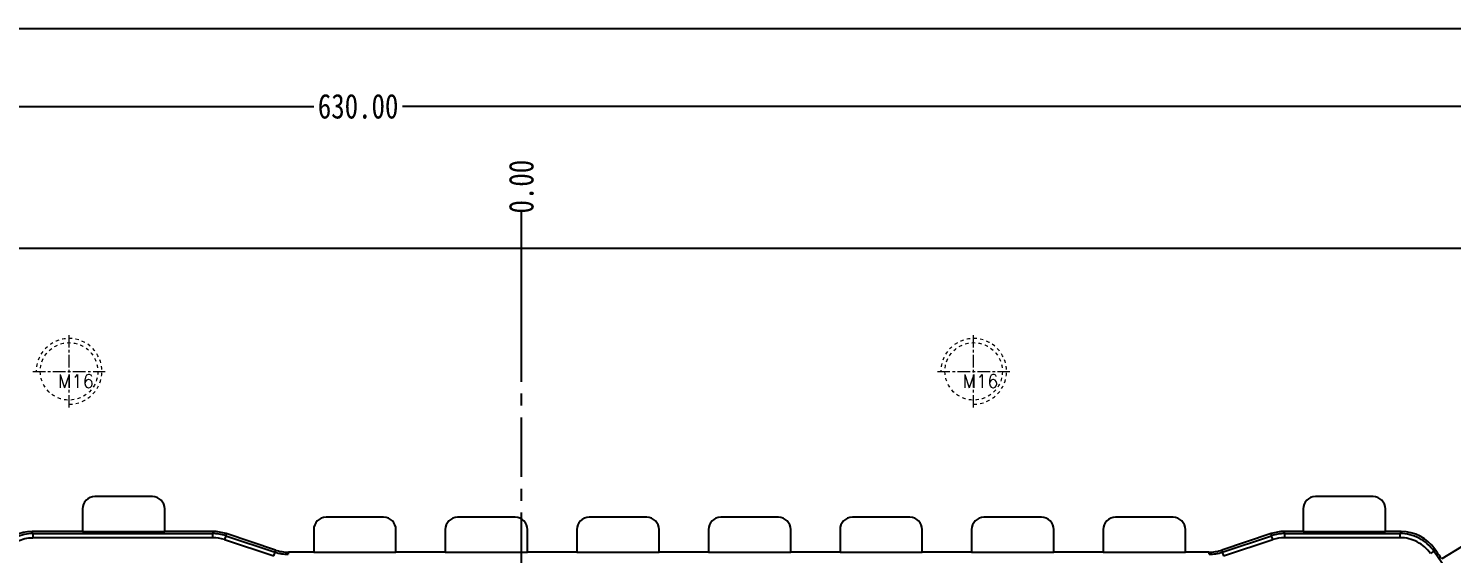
# Model space of a CAD drawing. Header units: millimetres. Extents: x -946 to 3963, y -10008 to 1396.
# Drawn here: x 1653.3 to 1999.4, y -2956.9 to -2829.1 of the extents above; entities that cross this region are included whole.
import ezdxf

# ---------------------------------------------------------------- set-up
doc = ezdxf.new("R2010")
doc.units = ezdxf.units.MM
doc.header["$LTSCALE"] = 16.335
doc.header["$PDMODE"] = 3
doc.header["$PDSIZE"] = 0.3125
doc.linetypes.add('CENTER', pattern=[0.6, 0.375, -0.075, 0.075, -0.075])
doc.linetypes.add('HIDDEN', pattern=[0.2, 0.1, -0.1])
doc.layers.get('0').update_dxf_attribs({"linetype": 'CONTINUOUS'})
doc.layers.get('Defpoints').update_dxf_attribs({"linetype": 'CONTINUOUS'})
doc.layers.add('DEFAULT_2', color=8, linetype='HIDDEN')
doc.layers.add('DIM', color=3, linetype='CONTINUOUS')
doc.layers.add('screw', color=33, linetype='CONTINUOUS', lineweight=13)
doc.styles.get("Standard").update_dxf_attribs({"font": 'txt', "width": 0.8})
doc.styles.add('TXT', font='txt.shx', dxfattribs={"bigfont": 'gbcbig.shx'})
doc.dimstyles.new('11', dxfattribs={"dimtxt": 10, "dimasz": 10, "dimexe": 0, "dimexo": 0, "dimgap": 0, "dimtad": 0, "dimzin": 0, "dimdsep": 46, "dimtxsty": 'Standard', "dimcen": 0, "dimclrd": 4, "dimclre": 4, "dimclrt": 6, "dimazin": 0, "dimtfac": 1, "dimtofl": 0, "dimtmove": 0, "dimatfit": 3, "dimfxl": 0, "dimtolj": 1, "dimtzin": 0, "dimarcsym": 0})

# ---------------------------------------------------------------- blocks, each defined once
blk = doc.blocks.new('*D203')
at = {"layer": 'Defpoints', "color": 0}
for p in [(1458.18, -2848.06), (1458.18, -2954.69), (2088.18, -2954.69)]:
    blk.add_point(p, dxfattribs=at)
at = {"layer": 'DIM', "color": 4, "lineweight": -2}
for p, q in [((1458.18, -2954.69), (1458.18, -2848.06)), ((1460.18, -2848.06), (1722.68, -2848.06)), ((2086.18, -2848.06), (1744.28, -2848.06)), ((2088.18, -2954.69), (2088.18, -2848.06))]:
    blk.add_line(p, q, dxfattribs=at)
at = {"layer": 'DIM', "color": 4}
for points in [[(1460.18, -2847.73), (1460.18, -2848.39), (1458.18, -2848.06)], [(2086.18, -2847.73), (2086.18, -2848.39), (2088.18, -2848.06)]]:
    blk.add_solid(points, dxfattribs=at)
at = {"layer": 'DIM', "color": 6, "insert": (1733.48, -2848.06), "char_height": 6, "attachment_point": 5}
blk.add_mtext('\\A1;630.00', dxfattribs=at)
blk = doc.blocks.new('*D221')
at = {"layer": 'Defpoints', "color": 0}
for p in [(1444.94, -2912.54), (1518.18, -2912.54), (1773.18, -3072.54)]:
    blk.add_point(p, dxfattribs=at)
at = {"layer": 'DIM', "color": 4, "lineweight": -2}
blk.add_line((1518.18, -2912.54), (1444.94, -2912.54), dxfattribs=at)
at = {"layer": 'DIM', "color": 6, "insert": (1434.94, -2912.54), "char_height": 6, "attachment_point": 5}
blk.add_mtext('\\A1;160.00', dxfattribs=at)
blk = doc.blocks.new('*D222')
at = {"layer": 'Defpoints', "color": 0}
for p in [(1518.18, -2873.59), (1518.18, -2908.67), (1773.18, -3072.54)]:
    blk.add_point(p, dxfattribs=at)
at = {"layer": 'DIM', "color": 4, "lineweight": -2}
blk.add_line((1518.18, -2908.67), (1518.18, -2873.59), dxfattribs=at)
at = {"layer": 'DIM', "color": 6, "insert": (1518.18, -2862.39), "char_height": 6, "attachment_point": 5, "rotation": 90}
blk.add_mtext('\\A1;255.00', dxfattribs=at)
blk = doc.blocks.new('*D223')
at = {"layer": 'Defpoints', "color": 0}
for p in [(1547.06, -2873.59), (1547.06, -3057.54), (1773.18, -3072.54)]:
    blk.add_point(p, dxfattribs=at)
at = {"layer": 'DIM', "color": 4, "lineweight": -2}
blk.add_line((1547.06, -3057.54), (1547.06, -2873.59), dxfattribs=at)
at = {"layer": 'DIM', "color": 6, "insert": (1547.06, -2862.39), "char_height": 6, "attachment_point": 5, "rotation": 90}
blk.add_mtext('\\A1;226.13', dxfattribs=at)
blk = doc.blocks.new('*D224')
at = {"layer": 'Defpoints', "color": 0}
for p in [(1581.23, -2873.59), (1581.23, -3057.54), (1773.18, -3072.54)]:
    blk.add_point(p, dxfattribs=at)
at = {"layer": 'DIM', "color": 4, "lineweight": -2}
blk.add_line((1581.23, -3057.54), (1581.23, -2873.59), dxfattribs=at)
at = {"layer": 'DIM', "color": 6, "insert": (1581.23, -2863.19), "char_height": 6, "attachment_point": 5, "rotation": 90}
blk.add_mtext('\\A1;191.96', dxfattribs=at)
blk = doc.blocks.new('*D225')
at = {"layer": 'Defpoints', "color": 0}
for p in [(1773.18, -2873.59), (1773.18, -2908.67), (1773.18, -3072.54)]:
    blk.add_point(p, dxfattribs=at)
at = {"layer": 'DIM', "color": 4, "lineweight": -2}
blk.add_line((1773.18, -2908.67), (1773.18, -2873.59), dxfattribs=at)
at = {"layer": 'DIM', "color": 6, "insert": (1773.18, -2867.59), "char_height": 6, "attachment_point": 5, "rotation": 90}
blk.add_mtext('\\A1;0.00', dxfattribs=at)
blk = doc.blocks.new('*D226')
at = {"layer": 'Defpoints', "color": 0}
for p in [(2028.18, -2873.59), (2028.18, -2910.75), (1773.18, -3072.54)]:
    blk.add_point(p, dxfattribs=at)
at = {"layer": 'DIM', "color": 4, "lineweight": -2}
blk.add_line((2028.18, -2910.75), (2028.18, -2873.59), dxfattribs=at)
at = {"layer": 'DIM', "color": 6, "insert": (2028.18, -2862.39), "char_height": 6, "attachment_point": 5, "rotation": 90}
blk.add_mtext('\\A1;255.00', dxfattribs=at)
blk = doc.blocks.new('*D227')
at = {"layer": 'Defpoints', "color": 0}
for p in [(2039.18, -2912.54), (2096.69, -2912.54), (1773.18, -3072.54)]:
    blk.add_point(p, dxfattribs=at)
at = {"layer": 'DIM', "color": 4, "lineweight": -2}
blk.add_line((2039.18, -2912.54), (2096.69, -2912.54), dxfattribs=at)
at = {"layer": 'DIM', "color": 6, "insert": (2106.69, -2912.54), "char_height": 6, "attachment_point": 5}
blk.add_mtext('\\A1;160.00', dxfattribs=at)
blk = doc.blocks.new('screw_m16_g')
at = {"layer": 'screw', "color": 1, "linetype": 'CENTER', "ltscale": 0.497582}
for p, q in [((0, -8.8), (0, 8.8)), ((-8.8, 0), (8.8, 0))]:
    blk.add_line(p, q, dxfattribs=at)
at = {"layer": 'screw', "color": 33, "linetype": 'HIDDEN', "ltscale": 0.497582}
blk.add_circle((0, 0), 7, dxfattribs=at)
at = {"layer": 'screw', "color": 92, "linetype": 'HIDDEN', "ltscale": 0.497582}
blk.add_arc((0, 0), 8, 270, 180, dxfattribs=at)
at = {"layer": 'screw', "color": 6, "style": 'TXT'}
blk.add_text('M16', height=3.2, dxfattribs=at).set_placement((-2.72, -4))

msp = doc.modelspace()

# ---------------------------------------------------------------- linework, layer by layer
at = {"color": 7, "linetype": 'Continuous'}
for p, q in [((1529.182, -2882.537), (2017.182, -2882.537)), ((1683.455, -2943.009), (1669.455, -2943.009)), ((1980.315, -2943.009), (1966.315, -2943.009)), ((1666.455, -2946.009), (1666.455, -2951.509)), ((1686.455, -2951.509), (1686.455, -2946.009)), ((1739.682, -2948.034), (1725.682, -2948.034)), ((1771.682, -2948.034), (1757.682, -2948.034)), ((1803.682, -2948.034), (1789.682, -2948.034)), ((1835.682, -2948.034), (1821.682, -2948.034)), ((1867.682, -2948.034), (1853.682, -2948.034)), ((1899.682, -2948.034), (1885.682, -2948.034)), ((1931.682, -2948.034), (1917.682, -2948.034)), ((1963.315, -2946.009), (1963.315, -2951.509)), ((1983.315, -2951.509), (1983.315, -2946.009)), ((1654.404, -2952.002), (1654.173, -2951.509)), ((1666.455, -2951.509), (1654.173, -2951.509)), ((1654.404, -2952.002), (1654.404, -2953.006)), ((1654.404, -2952.002), (1698.108, -2952.002)), ((1686.455, -2951.562), (1666.455, -2951.562)), ((1698.188, -2951.509), (1686.455, -2951.509)), ((1698.108, -2952.002), (1698.188, -2951.509)), ((1698.108, -2953.006), (1698.108, -2952.002)), ((1701.362, -2952.024), (1701.282, -2952.517)), ((1713.347, -2956.019), (1701.362, -2952.024)), ((1722.682, -2951.034), (1722.682, -2956.534)), ((1742.682, -2956.534), (1742.682, -2951.034)), ((1754.682, -2951.034), (1754.682, -2956.534)), ((1774.682, -2956.534), (1774.682, -2951.034)), ((1786.682, -2951.034), (1786.682, -2956.534)), ((1806.682, -2956.534), (1806.682, -2951.034)), ((1818.682, -2951.034), (1818.682, -2956.534)), ((1838.682, -2956.534), (1838.682, -2951.034)), ((1850.682, -2951.034), (1850.682, -2956.534)), ((1870.682, -2956.534), (1870.682, -2951.034)), ((1882.682, -2951.034), (1882.682, -2956.534)), ((1902.682, -2956.534), (1902.682, -2951.034)), ((1914.682, -2951.034), (1914.682, -2956.534)), ((1934.682, -2956.534), (1934.682, -2951.034)), ((1955.552, -2952.024), (1943.567, -2956.019)), ((1955.632, -2952.517), (1955.552, -2952.024)), ((1963.315, -2951.509), (1958.725, -2951.509)), ((1958.725, -2951.509), (1958.805, -2952.002)), ((1958.805, -2952.002), (1986.887, -2952.002)), ((1958.805, -2952.002), (1958.805, -2953.006)), ((1983.315, -2951.562), (1963.315, -2951.562)), ((1987.143, -2951.509), (1983.315, -2951.509)), ((1987.143, -2951.509), (1986.887, -2952.002)), ((1986.887, -2953.006), (1986.887, -2952.002)), ((1698.108, -2953.006), (1654.404, -2953.006)), ((1701.282, -2952.517), (1700.965, -2953.469)), ((1700.965, -2953.469), (1712.949, -2957.464)), ((1701.282, -2952.517), (1713.267, -2956.512)), ((1943.647, -2956.512), (1955.632, -2952.517)), ((1943.964, -2957.464), (1955.949, -2953.469)), ((1955.949, -2953.469), (1955.632, -2952.517)), ((1986.887, -2953.006), (1958.805, -2953.006)), ((2001.833, -2955.274), (1997.014, -2958.187)), ((1712.949, -2957.464), (1713.267, -2956.512)), ((1713.267, -2956.512), (1713.347, -2956.019)), ((1716.52, -2956.534), (1716.44, -2957.027)), ((1722.682, -2956.534), (1716.52, -2956.534)), ((1742.682, -2956.587), (1722.682, -2956.587)), ((1754.682, -2956.534), (1742.682, -2956.534)), ((1774.682, -2956.587), (1754.682, -2956.587)), ((1786.682, -2956.534), (1774.682, -2956.534)), ((1806.682, -2956.587), (1786.682, -2956.587)), ((1818.682, -2956.534), (1806.682, -2956.534)), ((1838.682, -2956.587), (1818.682, -2956.587)), ((1850.682, -2956.534), (1838.682, -2956.534)), ((1870.682, -2956.587), (1850.682, -2956.587)), ((1882.682, -2956.534), (1870.682, -2956.534)), ((1902.682, -2956.587), (1882.682, -2956.587)), ((1914.682, -2956.534), (1902.682, -2956.534)), ((1934.682, -2956.587), (1914.682, -2956.587)), ((1940.393, -2956.534), (1934.682, -2956.534)), ((1940.473, -2957.027), (1940.393, -2956.534)), ((1943.567, -2956.019), (1943.647, -2956.512)), ((1943.647, -2956.512), (1943.964, -2957.464)), ((1995.117, -2956.294), (1994.294, -2956.869)), ((1995.117, -2956.294), (1995.364, -2955.789))]:
    msp.add_line(p, q, dxfattribs=at)
at = {"color": 1, "linetype": 'CENTER', "ltscale": 2.363516}
msp.add_line((1773.182, -3262.537), (1773.182, -2882.537), dxfattribs=at)
msp.add_lwpolyline([(1206.569, -2829.095), (2176.984, -2829.095), (2176.984, -3394.328), (1206.569, -3394.328)], close=True)
at = {"color": 7, "linetype": 'Continuous'}
for centre, radius, start, end in [((1669.455, -2946.009), 3, 90, 180), ((1683.455, -2946.009), 3, 0, 90), ((1966.315, -2946.009), 3, 90, 180), ((1980.315, -2946.009), 3, 0, 90), ((1725.682, -2951.034), 3, 90, 180), ((1739.682, -2951.034), 3, 0, 90), ((1757.682, -2951.034), 3, 90, 180), ((1771.682, -2951.034), 3, 0, 90), ((1789.682, -2951.034), 3, 90, 180), ((1803.682, -2951.034), 3, 0, 90), ((1821.682, -2951.034), 3, 90, 180), ((1835.682, -2951.034), 3, 0, 90), ((1853.682, -2951.034), 3, 90, 180), ((1867.682, -2951.034), 3, 0, 90), ((1885.682, -2951.034), 3, 90, 180), ((1899.682, -2951.034), 3, 0, 90), ((1917.682, -2951.034), 3, 90, 180), ((1931.682, -2951.034), 3, 0, 90), ((1654.173, -2961.544), 10.035, 89.99628, 140.18045), ((1698.097, -2962.105), 10.103, 71.62681, 89.93825), ((1958.816, -2962.105), 10.103, 90.06175, 108.37319), ((1987.144, -2961.544), 10.035, 34.99622, 90.00505), ((1698.106, -2962.053), 9.047, 71.58099, 89.98406), ((1958.808, -2962.053), 9.047, 90.01594, 108.41901), ((1716.45, -2946.929), 10.098, 251.62181, 269.94324), ((1940.463, -2946.929), 10.098, 270.05676, 288.37819), ((1850.061, -3057.537), 176.894, 325.08661, 34.91339), ((1850.061, -3057.537), 177.386, 34.06115, 35.00139)]:
    msp.add_arc(centre, radius, start, end, dxfattribs=at)
for centre, major_axis in [((1698.184, -2961.573), (1.612, 9.934)), ((1958.73, -2961.573), (-1.612, 9.934)), ((1716.525, -2946.471), (-1.612, -9.934)), ((1940.389, -2946.471), (1.612, -9.934))]:
    msp.add_ellipse(centre, major_axis=major_axis, ratio=0.9985935, start_param=-0.1606529, end_param=0.1606529, dxfattribs=at)
for points, knots in [([(1654.404, -2952.002), (1652.977, -2952.002), (1650.098, -2952.635), (1647.739, -2954.402), (1646.809, -2955.478)], [0, 0, 0, 0, 0.5009427, 1, 1, 1, 1]), ([(1995.117, -2956.294), (1994.204, -2954.988), (1991.703, -2952.799), (1988.477, -2952.002), (1986.887, -2952.002)], [0, 0, 0, 0, 0.5004077, 1, 1, 1, 1]), ([(1647.458, -2956.264), (1648.306, -2955.266), (1650.44, -2953.587), (1653.095, -2953.019), (1654.404, -2953.006)], [0, 0, 0, 0, 0.5, 1, 1, 1, 1]), ([(1994.294, -2956.869), (1993.876, -2956.28), (1992.905, -2955.191), (1991.097, -2953.965), (1989.057, -2953.184), (1987.608, -2953.011), (1986.887, -2953.006)], [0, 0, 0, 0, 0.2500037, 0.5000005, 0.749997, 1, 1, 1, 1])]:
    msp.add_open_spline(points, degree=3, knots=knots, dxfattribs=at)
at = {"layer": 'DEFAULT_2', "color": 8, "linetype": 'HIDDEN'}
for p, q in [((1666.455, -2951.509), (1666.455, -2951.562)), ((1686.455, -2951.509), (1686.455, -2951.562)), ((1963.315, -2951.509), (1963.315, -2951.562)), ((1983.315, -2951.509), (1983.315, -2951.562)), ((1722.682, -2956.534), (1722.682, -2956.587)), ((1742.682, -2956.534), (1742.682, -2956.587)), ((1754.682, -2956.534), (1754.682, -2956.587)), ((1774.682, -2956.534), (1774.682, -2956.587)), ((1786.682, -2956.534), (1786.682, -2956.587)), ((1806.682, -2956.534), (1806.682, -2956.587)), ((1818.682, -2956.534), (1818.682, -2956.587)), ((1838.682, -2956.534), (1838.682, -2956.587)), ((1850.682, -2956.534), (1850.682, -2956.587)), ((1870.682, -2956.534), (1870.682, -2956.587)), ((1882.682, -2956.534), (1882.682, -2956.587)), ((1902.682, -2956.534), (1902.682, -2956.587)), ((1914.682, -2956.534), (1914.682, -2956.587)), ((1934.682, -2956.534), (1934.682, -2956.587))]:
    msp.add_line(p, q, dxfattribs=at)

# ---------------------------------------------------------------- block references
at = {"layer": 'screw'}
for p in [(1663.182, -2912.537), (1883.182, -2912.537)]:
    msp.add_blockref('screw_m16_g', p, dxfattribs=at)

# ---------------------------------------------------------------- dimensions: what is measured, and where the dimension line sits
at = {"layer": 'DIM'}
dim = msp.add_linear_dim(base=(1458.182, -2848.059), p1=(2088.182, -2954.69), p2=(1458.182, -2954.69), dimstyle='11', override={"dimtxt": 6, "dimasz": 2}, dxfattribs=at)
dim.commit()
dim.dimension.update_dxf_attribs({"geometry": '*D203', "text_midpoint": (1733.475, -2848.059), "dimtype": 160})
for feature_location, offset, dtype, origin, picture, middle in [((1518.182, -2908.672), (0, 35.084), 1, (1773.182, -3072.537), '*D222', (1518.182, -2862.388)), ((1547.056771881, -3057.53695203), (0, 183.94916968), 1, (1773.181771881, -3072.537106506), '*D223', (1547.056771881, -2862.38778235)), ((1581.226771881, -3057.53695203), (0, 183.94916968), 1, (1773.181771881, -3072.537106506), '*D224', (1581.226771881, -2863.18778235)), ((2028.182, -2910.755), (0, 37.167), 1, (1773.182, -3072.537), '*D226', (2028.182, -2862.388)), ((1773.181771881, -2908.672129528), (0, 35.084347178), 1, (1773.181771881, -3072.537106506), '*D225', (1773.181771881, -2867.58778235)), ((1518.182, -2912.537), (-73.243, 0), 0, (1773.182, -3072.537), '*D221', (1434.938, -2912.537)), ((2039.182, -2912.537), (57.508, 0), 0, (1773.182, -3072.537), '*D227', (2106.69, -2912.537))]:
    dim = msp.add_ordinate_dim(feature_location=feature_location, offset=offset, dtype=dtype, origin=origin, dimstyle='11', override={"dimtxt": 6, "dimasz": 2}, dxfattribs=at)
    dim.commit()
    dim.dimension.update_dxf_attribs({"geometry": picture, "text_midpoint": middle})

doc.saveas('drawing.dxf')
